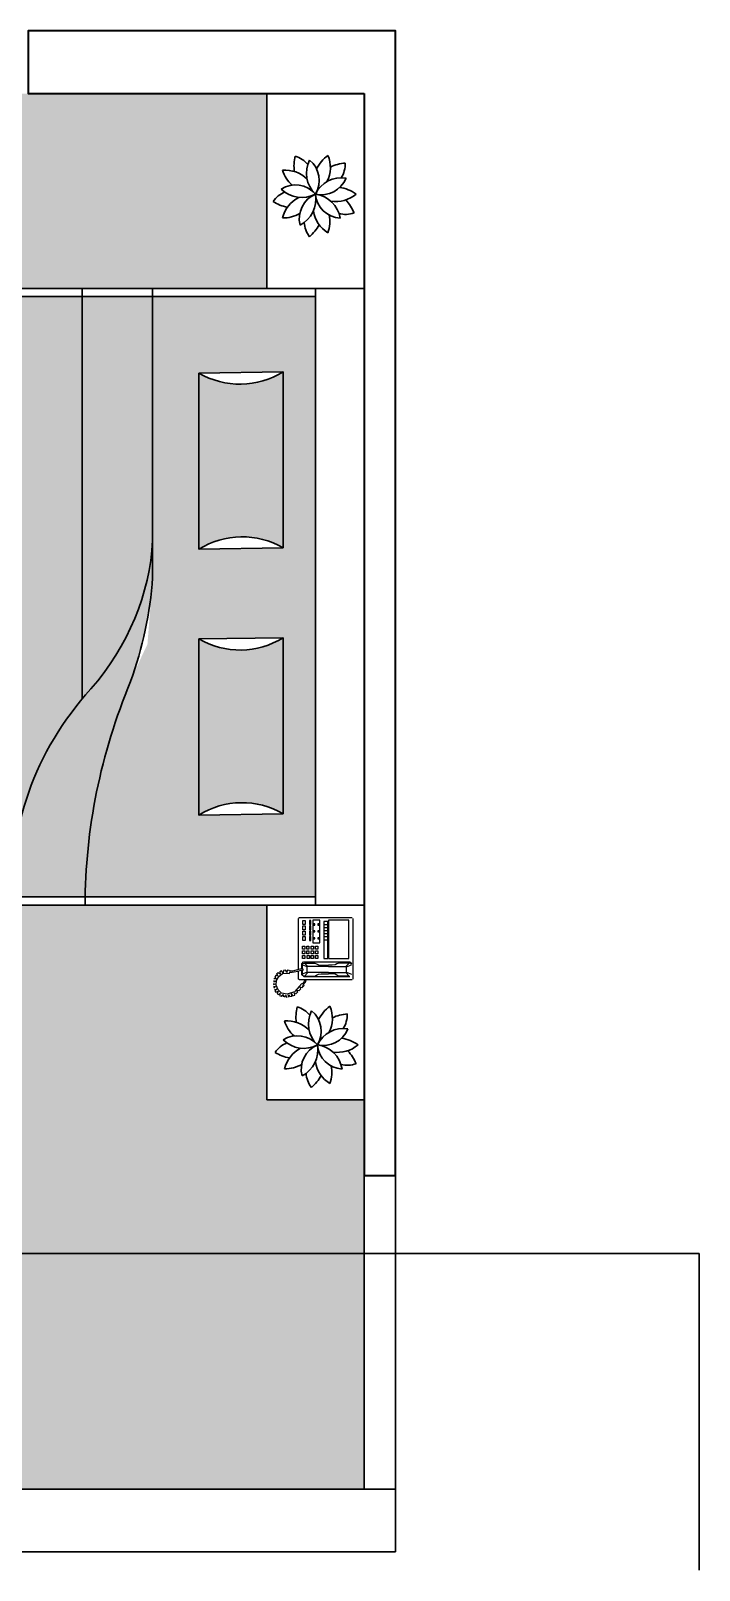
# Model space of a CAD drawing. Header units: millimetres. Extents: x 2258 to 5600, y 711 to 2563.
# Drawn here: x 4517.6 to 4600, y 1156.5 to 1346.1 of the extents above; entities that cross this region are included whole.
import ezdxf

# ---------------------------------------------------------------- set-up
doc = ezdxf.new("R2010")
doc.units = ezdxf.units.MM
for name, color, linetype, lineweight in [('HAT', 8, 'Continuous', 18), ('PQI-A-WALL', 30, 'Continuous', 50), ('WAL', 7, 'Continuous', 30)]:
    doc.layers.add(name, color=color, linetype=linetype, lineweight=lineweight)

msp = doc.modelspace()

# ---------------------------------------------------------------- hatches: boundary and pattern name
at = {"layer": 'HAT', "lineweight": 30, "true_color": 0x636466}
h = msp.add_hatch(color=251, dxfattribs=at)
h.dxf.hatch_style = 1
h.paths.add_polyline_path([(4202.997, 1342.212), (4164.363, 1342.212), (4155.043, 1342.212), (4155.043, 1330.212), (4131.043, 1330.212), (4131.043, 1301.412), (4131.043, 1262.292), (4092.643, 1262.292), (4055.083, 1262.292), (4055.083, 1330.212), (4031.083, 1330.212), (4031.083, 1300.806), (4031.08, 1248.127), (4178.995, 1248.127), (4178.995, 1283.972), (4202.997, 1283.972)])
h.paths.add_polyline_path([(4178.995, 1248.127), (4031.08, 1248.127), (4031.08, 1235.153), (4031.085, 1235.153), (4031.085, 1211.974), (4054.264, 1211.974), (4119.937, 1211.972), (4130.296, 1211.972), (4130.296, 1228.414), (4140.634, 1228.414), (4140.634, 1232.936, -0.4142136), (4141.045, 1233.347), (4150.499, 1233.347, -0.4142136), (4150.91, 1232.936), (4150.91, 1228.414), (4161.125, 1228.414), (4161.125, 1211.972), (4178.995, 1211.972)])
h.paths.add_polyline_path([(4041.578, 1218.601, -0.0925071), (4043.052, 1217.398, -0.147434), (4041.305, 1216.746, -0.0415583), (4041.613, 1216.245, -0.1092039), (4040.202, 1216.201, -0.1332645), (4040.742, 1214.084, -0.0957329), (4039.413, 1214.685, -0.0925071), (4038.724, 1212.911, -0.1474341), (4037.564, 1214.371, -0.0415583), (4037.182, 1213.924, -0.1092039), (4036.704, 1215.252, -0.1332644), (4034.858, 1214.084, -0.0957329), (4035.019, 1215.534, -0.0925071), (4033.119, 1215.641, -0.1474341), (4034.149, 1217.196, -0.0415583), (4033.606, 1217.42, -0.1092039), (4034.721, 1218.285, -0.1332644), (4033.04, 1219.68, -0.0957329), (4034.469, 1219.975, -0.0925071), (4033.983, 1221.815, -0.1474339), (4035.78, 1221.316, -0.0415583), (4035.826, 1221.902, -0.1092039), (4036.993, 1221.109, -0.1332644), (4037.8, 1223.139, -0.0957329), (4038.522, 1221.871, -0.0925071), (4040.122, 1222.901, -0.147434), (4040.203, 1221.038, -0.0415583), (4040.775, 1221.176, -0.1092039), (4040.381, 1219.821, -0.1332644), (4042.561, 1219.68, -0.0957329)], flags=16)
h.paths.add_polyline_path([(4478.761, 1276.791), (4478.761, 1314.351), (4546.681, 1314.351), (4546.681, 1338.351), (4517.275, 1338.351), (4451.622, 1338.354), (4451.622, 1338.349), (4428.443, 1338.349), (4428.443, 1315.17), (4428.441, 1249.497), (4428.441, 1239.138), (4444.883, 1239.138), (4444.883, 1228.8), (4449.405, 1228.8, -0.4142136), (4449.816, 1228.389), (4449.816, 1218.935, -0.4142136), (4449.405, 1218.524), (4444.883, 1218.524), (4444.883, 1208.309), (4428.441, 1208.309), (4428.441, 1195.472), (4558.681, 1195.472), (4558.681, 1205.071), (4558.681, 1214.391), (4546.681, 1214.391), (4546.681, 1238.391), (4517.881, 1238.391), (4478.761, 1238.391)])
h.paths.add_polyline_path([(4435.07, 1327.856, -0.0925071), (4433.867, 1326.382, -0.147434), (4433.215, 1328.129, -0.0415583), (4432.714, 1327.821, -0.1092039), (4432.67, 1329.232, -0.1332645), (4430.553, 1328.691, -0.0957329), (4431.154, 1330.021, -0.0925071), (4429.38, 1330.71, -0.1474341), (4430.84, 1331.87, -0.0415583), (4430.393, 1332.252, -0.1092039), (4431.72, 1332.729, -0.1332644), (4430.553, 1334.576, -0.0957329), (4432.003, 1334.415, -0.0925071), (4432.11, 1336.314, -0.1474341), (4433.664, 1335.284, -0.0415583), (4433.889, 1335.828, -0.1092039), (4434.754, 1334.713, -0.1332644), (4436.149, 1336.394, -0.0957329), (4436.444, 1334.965, -0.0925071), (4438.284, 1335.45, -0.1474339), (4437.785, 1333.654, -0.0415583), (4438.371, 1333.608, -0.1092039), (4437.578, 1332.441, -0.1332644), (4439.608, 1331.634, -0.0957329), (4438.34, 1330.911, -0.0925071), (4439.37, 1329.312, -0.147434), (4437.507, 1329.231, -0.0415583), (4437.644, 1328.659, -0.1092039), (4436.29, 1329.053, -0.1332644), (4436.149, 1326.873, -0.0957329)], flags=16)
h.paths.add_polyline_path([(4558.681, 1195.472), (4428.441, 1195.472), (4428.441, 1190.439), (4500.441, 1190.439), (4500.441, 1166.437), (4558.681, 1166.437)])
at = {"layer": 'HAT', "lineweight": 30, "true_color": 0xadddf7}
h = msp.add_hatch(color=141, dxfattribs=at)
h.dxf.hatch_style = 1
edge = h.paths.add_edge_path()
edge.add_line((4130.043, 1336.212), (4056.083, 1336.212))
edge.add_line((4056.083, 1336.212), (4056.083, 1316.134))
edge.add_line((4056.083, 1316.134), (4090.716, 1316.134))
edge.add_ellipse((4087.56, 1251.094), major_axis=(0, -65.149), ratio=0.84, start_angle=163.05711, end_angle=176.69354, ccw=False)
edge.add_ellipse((4131.299, 1408.137), major_axis=(0, -100.333), ratio=0.84, start_angle=-19.2534, end_angle=-0.85392)
edge.add_line((4130.043, 1307.814), (4130.043, 1336.212))
h.paths.add_polyline_path([(4087.046, 1332.226), (4087.204, 1321.828), (4065.514, 1321.828), (4065.356, 1332.226)], flags=16)
h.paths.add_polyline_path([(4098.106, 1332.226), (4119.797, 1332.226), (4119.955, 1321.828), (4098.264, 1321.828)], flags=16)
edge = h.paths.add_edge_path()
edge.add_line((4552.681, 1313.351), (4532.603, 1313.351))
edge.add_line((4532.603, 1313.351), (4532.603, 1278.717))
edge.add_ellipse((4467.563, 1281.874), major_axis=(-65.149, 0), ratio=0.84, start_angle=163.05711, end_angle=176.69354, ccw=False)
edge.add_ellipse((4624.605, 1238.135), major_axis=(-100.333, 0), ratio=0.84, start_angle=-19.2534, end_angle=-0.85392)
edge.add_line((4524.283, 1239.391), (4552.681, 1239.391))
edge.add_line((4552.681, 1239.391), (4552.681, 1313.351))
h.paths.add_polyline_path([(4548.695, 1271.328), (4548.695, 1249.637), (4538.297, 1249.479), (4538.297, 1271.17)], flags=16)
h.paths.add_polyline_path([(4538.297, 1282.229), (4538.297, 1303.92), (4548.695, 1304.078), (4548.695, 1282.388)], flags=16)
at = {"layer": 'HAT', "lineweight": 30, "true_color": 0x7aafdf}
h = msp.add_hatch(color=143, dxfattribs=at)
h.dxf.hatch_style = 1
edge = h.paths.add_edge_path(flags=0)
edge.add_line((4532.603, 1313.351), (4523.901, 1313.351))
edge.add_line((4523.901, 1313.351), (4523.901, 1263.76))
edge.add_ellipse((4554.629, 1244.454), major_axis=(-37.671, -12.298), ratio=0.8684506, start_angle=-56.62986, end_angle=-54.13017, ccw=False)
edge.add_ellipse((4492.656, 1284.774), major_axis=(-39.986, 0), ratio=0.84, start_angle=143.95969, end_angle=177.46022, ccw=False)
edge.add_line((4532.603, 1283.286), (4532.603, 1313.351))
edge = h.paths.add_edge_path()
edge.add_line((4523.901, 1313.351), (4479.761, 1313.351))
edge.add_line((4479.761, 1313.351), (4479.761, 1239.391))
edge.add_line((4479.761, 1239.391), (4524.283, 1239.391))
edge.add_ellipse((4624.605, 1238.135), major_axis=(-100.333, 0), ratio=0.84, start_angle=-19.2534, end_angle=-0.85392, ccw=False)
edge.add_ellipse((4467.563, 1281.874), major_axis=(-65.149, 0), ratio=0.84, start_angle=163.05711, end_angle=176.69354)
edge.add_line((4532.603, 1278.717), (4532.603, 1313.351))
edge.add_line((4532.603, 1313.351), (4523.901, 1313.351))
h.paths.add_polyline_path([(4548.695, 1271.328, -0.27732), (4538.297, 1271.17), (4538.297, 1249.479, -0.27732), (4548.695, 1249.637)])
h.paths.add_polyline_path([(4548.695, 1304.078, -0.27732), (4538.297, 1303.92), (4538.297, 1282.229, -0.27732), (4548.695, 1282.388)])
h.paths.add_polyline_path([(4087.046, 1332.226), (4065.356, 1332.226, -0.27732), (4065.514, 1321.828), (4087.204, 1321.828, -0.27732)])
h.paths.add_polyline_path([(4119.797, 1332.226), (4098.106, 1332.226, -0.27732), (4098.264, 1321.828), (4119.955, 1321.828, -0.27732)])

# ---------------------------------------------------------------- linework, layer by layer
at = {"color": 24}
for p, q in [((4550.688, 1236.821), (4550.594, 1236.726)), ((4550.594, 1230.457), (4550.594, 1236.726)), ((4557.195, 1236.821), (4550.688, 1236.821)), ((4551.112, 1236.491), (4551.395, 1236.491)), ((4551.112, 1236.019), (4551.112, 1236.491)), ((4551.395, 1236.491), (4551.395, 1236.019)), ((4551.914, 1236.491), (4551.914, 1236.019)), ((4552.103, 1236.491), (4551.914, 1236.491)), ((4552.103, 1236.019), (4552.103, 1236.491)), ((4553.187, 1236.538), (4552.338, 1236.538)), ((4552.338, 1236.538), (4552.338, 1233.756)), ((4553.187, 1233.756), (4553.187, 1236.538)), ((4554.177, 1236.349), (4553.706, 1236.349)), ((4553.706, 1236.349), (4553.706, 1231.822)), ((4554.177, 1231.822), (4554.177, 1236.349)), ((4556.771, 1236.538), (4554.272, 1236.538)), ((4554.272, 1236.538), (4554.272, 1231.822)), ((4556.771, 1231.822), (4556.771, 1236.538)), ((4557.29, 1236.726), (4557.29, 1229.276)), ((4551.395, 1236.019), (4551.112, 1236.019)), ((4551.112, 1235.83), (4551.395, 1235.83)), ((4551.112, 1235.359), (4551.112, 1235.83)), ((4551.395, 1235.359), (4551.112, 1235.359)), ((4551.112, 1235.17), (4551.395, 1235.17)), ((4551.112, 1234.699), (4551.112, 1235.17)), ((4551.395, 1234.699), (4551.112, 1234.699)), ((4551.112, 1234.038), (4551.112, 1234.51)), ((4551.112, 1234.51), (4551.395, 1234.51)), ((4551.395, 1235.83), (4551.395, 1235.359)), ((4551.395, 1235.17), (4551.395, 1234.699)), ((4551.395, 1234.51), (4551.395, 1234.038)), ((4551.914, 1236.019), (4552.103, 1236.019)), ((4552.103, 1235.83), (4551.914, 1235.83)), ((4551.914, 1235.83), (4551.914, 1235.359)), ((4551.914, 1235.359), (4552.103, 1235.359)), ((4551.914, 1235.17), (4551.914, 1234.699)), ((4552.103, 1235.17), (4551.914, 1235.17)), ((4551.914, 1234.699), (4552.103, 1234.699)), ((4552.103, 1234.51), (4551.914, 1234.51)), ((4551.914, 1234.51), (4551.914, 1234.038)), ((4552.103, 1235.359), (4552.103, 1235.83)), ((4552.103, 1234.699), (4552.103, 1235.17)), ((4552.103, 1234.038), (4552.103, 1234.51)), ((4552.574, 1236.066), (4552.433, 1236.066)), ((4552.433, 1236.066), (4552.433, 1235.925)), ((4552.433, 1235.925), (4552.574, 1235.925)), ((4552.433, 1235.217), (4552.433, 1235.076)), ((4552.574, 1235.217), (4552.433, 1235.217)), ((4552.433, 1235.076), (4552.574, 1235.076)), ((4552.433, 1234.369), (4552.433, 1234.227)), ((4552.574, 1234.369), (4552.433, 1234.369)), ((4552.574, 1235.925), (4552.574, 1236.066)), ((4552.574, 1235.076), (4552.574, 1235.217)), ((4552.574, 1234.227), (4552.574, 1234.369)), ((4553.093, 1236.066), (4552.951, 1236.066)), ((4552.951, 1236.066), (4552.951, 1235.925)), ((4552.951, 1235.925), (4553.093, 1235.925)), ((4552.951, 1235.217), (4552.951, 1235.076)), ((4553.093, 1235.217), (4552.951, 1235.217)), ((4552.951, 1235.076), (4553.093, 1235.076)), ((4552.951, 1234.369), (4552.951, 1234.227)), ((4553.093, 1234.369), (4552.951, 1234.369)), ((4553.093, 1235.925), (4553.093, 1236.066)), ((4553.093, 1235.076), (4553.093, 1235.217)), ((4553.093, 1234.227), (4553.093, 1234.369)), ((4554.177, 1235.972), (4553.706, 1235.972)), ((4554.177, 1235.595), (4553.706, 1235.595)), ((4554.177, 1235.217), (4553.706, 1235.217)), ((4554.177, 1234.84), (4553.706, 1234.84)), ((4554.177, 1234.463), (4553.706, 1234.463)), ((4551.065, 1233.331), (4551.348, 1233.331)), ((4551.065, 1232.954), (4551.065, 1233.331)), ((4551.348, 1232.954), (4551.065, 1232.954)), ((4551.065, 1232.388), (4551.065, 1232.765)), ((4551.065, 1232.765), (4551.348, 1232.765)), ((4551.395, 1234.038), (4551.112, 1234.038)), ((4551.348, 1233.331), (4551.348, 1232.954)), ((4551.348, 1232.765), (4551.348, 1232.388)), ((4551.584, 1233.331), (4551.867, 1233.331)), ((4551.584, 1232.954), (4551.584, 1233.331)), ((4551.867, 1232.954), (4551.584, 1232.954)), ((4551.584, 1232.765), (4551.867, 1232.765)), ((4551.584, 1232.388), (4551.584, 1232.765)), ((4551.867, 1233.331), (4551.867, 1232.954)), ((4551.867, 1232.765), (4551.867, 1232.388)), ((4551.914, 1234.038), (4552.103, 1234.038)), ((4552.15, 1233.331), (4552.433, 1233.331)), ((4552.15, 1232.954), (4552.15, 1233.331)), ((4552.433, 1232.954), (4552.15, 1232.954)), ((4552.15, 1232.765), (4552.433, 1232.765)), ((4552.15, 1232.388), (4552.15, 1232.765)), ((4552.338, 1233.756), (4553.187, 1233.756)), ((4552.433, 1234.227), (4552.574, 1234.227)), ((4552.433, 1233.331), (4552.433, 1232.954)), ((4552.433, 1232.765), (4552.433, 1232.388)), ((4552.668, 1233.331), (4552.951, 1233.331)), ((4552.668, 1232.954), (4552.668, 1233.331)), ((4552.951, 1232.954), (4552.668, 1232.954)), ((4552.668, 1232.765), (4552.951, 1232.765)), ((4552.668, 1232.388), (4552.668, 1232.765)), ((4552.951, 1234.227), (4553.093, 1234.227)), ((4552.951, 1233.331), (4552.951, 1232.954)), ((4552.951, 1232.765), (4552.951, 1232.388)), ((4554.177, 1234.086), (4553.706, 1234.086)), ((4550.971, 1231.162), (4551.207, 1231.398)), ((4550.971, 1230.499), (4550.971, 1231.162)), ((4551.018, 1231.021), (4551.112, 1231.209)), ((4551.018, 1231.021), (4551.018, 1230.5)), ((4551.631, 1230.785), (4551.018, 1231.021)), ((4551.348, 1232.388), (4551.065, 1232.388)), ((4551.065, 1232.199), (4551.348, 1232.199)), ((4551.065, 1231.822), (4551.065, 1232.199)), ((4551.348, 1231.822), (4551.065, 1231.822)), ((4551.112, 1231.209), (4551.301, 1231.256)), ((4551.207, 1231.398), (4556.912, 1231.398)), ((4551.301, 1231.256), (4552.574, 1231.256)), ((4551.301, 1231.256), (4551.725, 1230.832)), ((4551.348, 1232.199), (4551.348, 1231.822)), ((4551.867, 1232.388), (4551.584, 1232.388)), ((4551.631, 1232.199), (4551.914, 1232.199)), ((4551.631, 1231.822), (4551.631, 1232.199)), ((4551.914, 1231.822), (4551.631, 1231.822)), ((4551.725, 1230.832), (4551.631, 1230.785)), ((4551.631, 1230.125), (4551.631, 1230.785)), ((4554.272, 1230.832), (4551.725, 1230.832)), ((4551.914, 1232.199), (4551.914, 1231.822)), ((4552.433, 1232.388), (4552.15, 1232.388)), ((4552.15, 1232.199), (4552.433, 1232.199)), ((4552.15, 1231.822), (4552.15, 1232.199)), ((4552.433, 1231.822), (4552.15, 1231.822)), ((4552.433, 1232.199), (4552.433, 1231.822)), ((4552.574, 1231.256), (4552.81, 1231.162)), ((4552.951, 1232.388), (4552.668, 1232.388)), ((4552.668, 1231.822), (4552.668, 1232.199)), ((4552.668, 1232.199), (4552.951, 1232.199)), ((4552.951, 1231.822), (4552.668, 1231.822)), ((4552.81, 1231.162), (4553.046, 1231.021)), ((4552.951, 1232.199), (4552.951, 1231.822)), ((4553.046, 1231.021), (4553.376, 1230.973)), ((4553.376, 1230.973), (4554.272, 1230.973)), ((4553.706, 1231.822), (4554.177, 1231.822)), ((4554.272, 1231.822), (4556.771, 1231.822)), ((4554.743, 1230.973), (4554.272, 1230.973)), ((4554.272, 1230.832), (4556.394, 1230.832)), ((4555.073, 1231.021), (4554.743, 1230.973)), ((4555.309, 1231.162), (4555.073, 1231.021)), ((4555.545, 1231.256), (4555.309, 1231.162)), ((4556.818, 1231.256), (4555.545, 1231.256)), ((4556.818, 1231.256), (4556.394, 1230.832)), ((4556.394, 1230.832), (4556.488, 1230.785)), ((4556.488, 1230.785), (4557.101, 1231.021)), ((4556.488, 1230.125), (4556.488, 1230.785)), ((4557.007, 1231.209), (4556.818, 1231.256)), ((4556.912, 1231.398), (4557.148, 1231.209)), ((4557.101, 1231.021), (4557.007, 1231.209)), ((4547.468, 1228.72), (4547.745, 1228.653)), ((4547.487, 1229.121), (4547.745, 1228.997)), ((4547.745, 1228.997), (4547.487, 1228.882)), ((4547.859, 1229.293), (4547.544, 1229.321)), ((4547.783, 1229.703), (4547.668, 1229.522)), ((4547.668, 1229.522), (4547.859, 1229.293)), ((4548.041, 1229.665), (4547.783, 1229.703)), ((4547.831, 1228.51), (4547.879, 1229.083)), ((4548.05, 1230.028), (4547.879, 1229.884)), ((4547.879, 1229.884), (4548.041, 1229.665)), ((4547.879, 1229.083), (4548.146, 1229.589)), ((4548.318, 1229.894), (4548.05, 1230.028)), ((4548.146, 1229.589), (4548.604, 1229.951)), ((4548.48, 1230.304), (4548.26, 1230.18)), ((4548.26, 1230.18), (4548.318, 1229.894)), ((4548.69, 1230.037), (4548.48, 1230.304)), ((4548.604, 1229.951), (4549.206, 1229.999)), ((4548.719, 1230.343), (4548.69, 1230.037)), ((4548.977, 1230.362), (4548.719, 1230.343)), ((4549.139, 1230.094), (4548.977, 1230.362)), ((4549.187, 1230.371), (4549.139, 1230.094)), ((4549.416, 1230.352), (4549.187, 1230.371)), ((4549.206, 1229.999), (4549.425, 1229.961)), ((4549.521, 1230.247), (4549.416, 1230.352)), ((4549.425, 1229.961), (4549.55, 1230.133)), ((4549.578, 1230.276), (4549.521, 1230.247)), ((4549.55, 1230.133), (4549.798, 1230.123)), ((4549.827, 1230.266), (4549.578, 1230.276)), ((4549.798, 1230.123), (4550.027, 1230.152)), ((4550.275, 1230.381), (4549.827, 1230.266)), ((4550.027, 1230.152), (4550.476, 1230.266)), ((4550.753, 1230.495), (4550.275, 1230.381)), ((4550.476, 1230.266), (4550.781, 1230.333)), ((4550.594, 1229.276), (4550.594, 1230.292)), ((4550.688, 1229.181), (4550.594, 1229.276)), ((4550.983, 1228.732), (4550.642, 1228.35)), ((4557.195, 1229.181), (4550.688, 1229.181)), ((4551.159, 1230.502), (4550.753, 1230.495)), ((4550.781, 1230.333), (4551.159, 1230.36)), ((4550.971, 1229.794), (4550.971, 1230.347)), ((4551.254, 1229.559), (4550.971, 1229.794)), ((4551.082, 1228.633), (4550.983, 1228.732)), ((4551.018, 1230.35), (4551.018, 1229.889)), ((4551.631, 1230.125), (4551.018, 1229.889)), ((4551.018, 1229.889), (4551.112, 1229.7)), ((4551.141, 1228.782), (4551.074, 1228.732)), ((4551.074, 1228.732), (4551.082, 1228.633)), ((4551.112, 1229.7), (4551.301, 1229.653)), ((4551.29, 1228.973), (4551.141, 1228.782)), ((4551.159, 1230.36), (4551.159, 1230.502)), ((4551.207, 1228.666), (4551.298, 1228.766)), ((4556.912, 1229.559), (4551.254, 1229.559)), ((4551.348, 1229.181), (4551.29, 1228.973)), ((4551.298, 1228.766), (4551.431, 1228.898)), ((4551.301, 1229.653), (4551.725, 1230.077)), ((4551.301, 1229.653), (4552.574, 1229.653)), ((4551.431, 1228.898), (4551.537, 1229.181)), ((4551.725, 1230.077), (4551.631, 1230.125)), ((4554.272, 1230.077), (4551.725, 1230.077)), ((4552.574, 1229.653), (4552.81, 1229.747)), ((4552.81, 1229.747), (4553.046, 1229.889)), ((4553.046, 1229.889), (4553.376, 1229.936)), ((4553.376, 1229.936), (4554.272, 1229.936)), ((4554.272, 1230.077), (4556.394, 1230.077)), ((4554.743, 1229.936), (4554.272, 1229.936)), ((4555.073, 1229.889), (4554.743, 1229.936)), ((4555.309, 1229.747), (4555.073, 1229.889)), ((4555.545, 1229.653), (4555.309, 1229.747)), ((4556.818, 1229.653), (4555.545, 1229.653)), ((4556.394, 1230.077), (4556.488, 1230.125)), ((4556.818, 1229.653), (4556.394, 1230.077)), ((4556.488, 1230.125), (4557.101, 1229.889)), ((4547.745, 1228.653), (4547.439, 1228.548)), ((4547.487, 1228.367), (4547.745, 1228.358)), ((4547.745, 1228.358), (4547.554, 1228.138)), ((4547.63, 1227.985), (4547.917, 1228.014)), ((4547.917, 1228.014), (4547.668, 1227.814)), ((4547.668, 1227.814), (4547.802, 1227.661)), ((4547.802, 1227.661), (4548.06, 1227.775)), ((4548.07, 1227.957), (4547.831, 1228.51)), ((4548.06, 1227.775), (4547.945, 1227.508)), ((4547.945, 1227.508), (4548.06, 1227.384)), ((4548.06, 1227.384), (4548.318, 1227.518)), ((4548.48, 1227.537), (4548.07, 1227.957)), ((4548.318, 1227.518), (4548.232, 1227.241)), ((4548.232, 1227.241), (4548.423, 1227.165)), ((4548.423, 1227.165), (4548.681, 1227.394)), ((4549.196, 1227.403), (4548.48, 1227.537)), ((4548.681, 1227.394), (4548.671, 1227.098)), ((4548.862, 1227.06), (4549.005, 1227.308)), ((4549.005, 1227.308), (4549.091, 1227.012)), ((4550.094, 1227.718), (4549.196, 1227.403)), ((4549.33, 1227.06), (4549.33, 1227.317)), ((4549.33, 1227.317), (4549.521, 1227.117)), ((4549.521, 1227.117), (4549.741, 1227.184)), ((4549.731, 1227.489), (4549.836, 1227.212)), ((4549.741, 1227.184), (4549.731, 1227.489)), ((4549.836, 1227.212), (4550.123, 1227.298)), ((4550.093, 1227.586), (4550.301, 1227.511)), ((4550.123, 1227.298), (4550.094, 1227.585)), ((4550.642, 1228.35), (4550.11, 1227.727)), ((4550.301, 1227.511), (4550.492, 1227.694)), ((4550.359, 1227.91), (4550.658, 1227.86)), ((4550.492, 1227.694), (4550.359, 1227.91)), ((4550.658, 1227.86), (4550.866, 1228.076)), ((4550.866, 1228.076), (4550.733, 1228.334)), ((4550.733, 1228.334), (4551.008, 1228.234)), ((4551.008, 1228.234), (4551.141, 1228.359)), ((4551.141, 1228.359), (4551.049, 1228.475)), ((4551.049, 1228.475), (4551.19, 1228.408)), ((4551.19, 1228.408), (4551.273, 1228.491)), ((4551.273, 1228.491), (4551.207, 1228.666))]:
    msp.add_line(p, q, dxfattribs=at)
at = {"layer": 'HAT', "color": 24, "lineweight": 30}
for p, q in [((4558.681, 1338.351), (4546.681, 1338.351)), ((4546.681, 1338.351), (4546.681, 1314.351)), ((4558.681, 1314.351), (4558.681, 1338.351)), ((4558.681, 1314.351), (4478.761, 1314.351)), ((4523.901, 1314.351), (4552.681, 1314.351)), ((4546.681, 1314.351), (4546.681, 1314.351)), ((4552.681, 1314.351), (4552.681, 1238.391)), ((4557.593, 1314.351), (4558.681, 1314.351)), ((4558.681, 1238.391), (4558.681, 1314.351)), ((4558.681, 1314.351), (4558.681, 1314.351)), ((4479.761, 1313.351), (4552.681, 1313.351)), ((4558.681, 1238.391), (4478.761, 1238.391)), ((4552.681, 1239.391), (4479.761, 1239.391)), ((4558.681, 1238.391), (4517.881, 1238.391)), ((4517.881, 1238.391), (4517.881, 1238.391)), ((4558.681, 1238.391), (4546.681, 1238.391)), ((4546.681, 1238.391), (4546.681, 1214.391)), ((4552.681, 1238.391), (4552.681, 1239.391)), ((4558.681, 1214.391), (4558.681, 1238.391)), ((4546.681, 1214.391), (4558.681, 1214.391))]:
    msp.add_line(p, q, dxfattribs=at)
at = {"layer": 'HAT', "color": 152, "lineweight": 30, "true_color": 0x2776bb}
msp.add_line((4562.544, 1279.874), (4562.544, 1255.874), dxfattribs=at)
at = {"layer": 'HAT', "color": 18, "lineweight": 30, "true_color": 0x000000}
for p, q in [((4558.681, 1205.071), (4558.681, 1166.437)), ((4562.544, 1205.071), (4562.544, 1158.71)), ((4396.592, 1195.472), (4599.951, 1195.472)), ((4599.951, 1195.472), (4599.951, 1156.467)), ((4472.869, 1166.437), (4562.544, 1166.437)), ((4472.869, 1158.71), (4562.544, 1158.71))]:
    msp.add_line(p, q, dxfattribs=at)
at = {"layer": 'PQI-A-WALL', "color": 0, "lineweight": 35, "ltscale": 1000}
msp.add_lwpolyline([(4558.681, 1338.351), (4558.681, 1205.071), (4562.544, 1205.071), (4562.544, 1346.077), (4517.275, 1346.077), (4517.275, 1338.351), (4558.681, 1338.351)], dxfattribs=at)
at = {"layer": 'WAL', "color": 24, "lineweight": 30}
for p, q in [((4523.901, 1263.76), (4523.901, 1314.351)), ((4532.603, 1278.717), (4532.603, 1314.351)), ((4548.695, 1304.078), (4538.297, 1303.92)), ((4538.297, 1303.92), (4538.297, 1282.229)), ((4548.695, 1282.388), (4548.695, 1304.078)), ((4538.297, 1282.229), (4548.695, 1282.388)), ((4548.695, 1271.328), (4538.297, 1271.17)), ((4538.297, 1271.17), (4538.297, 1249.479)), ((4548.695, 1249.637), (4548.695, 1271.328)), ((4538.297, 1249.479), (4548.695, 1249.637))]:
    msp.add_line(p, q, dxfattribs=at)
at = {"layer": 'WAL', "color": 116, "lineweight": 30, "true_color": 0x136734}
for centre, radius, start, end in [((4555.204, 1329.409), 5.186, 166.21052, 187.35141), ((4549.236, 1327.552), 3.231, 39.50863, 73.24757), ((4555.1, 1328.537), 3.546, 152.77608, 226.51587), ((4549.857, 1327.646), 3.269, 329.04468, 50.24727), ((4556.607, 1327.314), 4.171, 125.1301, 155.49315), ((4550.656, 1329.247), 3.846, 333.1324, 22.6013), ((4556.722, 1324.61), 5.186, 94.21051, 115.35141), ((4553.111, 1329.711), 3.231, 327.50863, 1.24757), ((4548.919, 1325.074), 3.846, 45.1324, 94.6013), ((4552.596, 1330.136), 4.171, 197.1301, 227.49315), ((4555.86, 1324.439), 3.546, 80.77608, 154.51587), ((4553.393, 1329.15), 3.269, 257.04468, 338.24727), ((4550.093, 1323.199), 3.231, 111.50863, 145.24757), ((4550.194, 1323.818), 3.269, 41.04468, 122.24727), ((4550.967, 1329.08), 3.546, 224.77608, 298.51587), ((4552.351, 1322.131), 3.846, 117.1324, 166.6013), ((4553.939, 1322.957), 3.269, 113.04468, 194.24727), ((4549.174, 1325.318), 3.546, 296.77608, 10.51587), ((4552.198, 1322.449), 3.546, 8.77608, 82.51587), ((4555.916, 1326.252), 3.269, 185.04468, 266.24727), ((4555.163, 1328.885), 3.846, 261.1324, 310.6013), ((4555.163, 1322.628), 4.171, 53.1301, 83.49315), ((4550.17, 1329.449), 5.186, 238.21052, 259.35141), ((4548.674, 1327.193), 4.171, 269.1301, 299.49315), ((4556.21, 1324.487), 3.846, 189.1324, 238.6013), ((4556.362, 1326.693), 3.231, 255.50863, 289.24757), ((4552.626, 1321.683), 5.186, 22.21052, 43.35141), ((4554.497, 1322.669), 3.231, 183.50863, 217.24757), ((4548.577, 1324.673), 5.186, 310.21051, 331.35141), ((4550.26, 1322.553), 4.171, 341.1301, 11.49315), ((4555.448, 1224.617), 5.186, 166.21052, 187.35141), ((4549.481, 1222.76), 3.231, 39.50863, 73.24757), ((4555.344, 1223.745), 3.546, 152.77608, 226.51587), ((4550.101, 1222.854), 3.269, 329.04468, 50.24727), ((4556.851, 1222.522), 4.171, 125.1301, 155.49315), ((4550.901, 1224.455), 3.846, 333.1324, 22.6013), ((4556.966, 1219.818), 5.186, 94.21051, 115.35141), ((4553.356, 1224.919), 3.231, 327.50863, 1.24757), ((4549.163, 1220.282), 3.846, 45.1324, 94.6013), ((4552.841, 1225.343), 4.171, 197.1301, 227.49315), ((4556.105, 1219.647), 3.546, 80.77608, 154.51587), ((4553.637, 1224.358), 3.269, 257.04468, 338.24727), ((4550.337, 1218.407), 3.231, 111.50863, 145.24757), ((4550.439, 1219.026), 3.269, 41.04468, 122.24727), ((4551.212, 1224.288), 3.546, 224.77608, 298.51587), ((4554.184, 1218.165), 3.269, 113.04468, 194.24727), ((4549.418, 1220.526), 3.546, 296.77608, 10.51587), ((4552.442, 1217.657), 3.546, 8.77608, 82.51587), ((4556.16, 1221.46), 3.269, 185.04468, 266.24727), ((4555.407, 1224.093), 3.846, 261.1324, 310.6013), ((4555.407, 1217.836), 4.171, 53.1301, 83.49315), ((4550.414, 1224.657), 5.186, 238.21052, 259.35141), ((4552.596, 1217.339), 3.846, 117.1324, 166.6013), ((4552.871, 1216.89), 5.186, 22.21052, 43.35141), ((4548.918, 1222.401), 4.171, 269.1301, 299.49315), ((4554.741, 1217.876), 3.231, 183.50863, 217.24757), ((4548.821, 1219.881), 5.186, 310.21051, 331.35141), ((4556.455, 1219.695), 3.846, 189.1324, 238.6013), ((4550.504, 1217.761), 4.171, 341.1301, 11.49315), ((4556.607, 1221.901), 3.231, 255.50863, 289.24757)]:
    msp.add_arc(centre, radius, start, end, dxfattribs=at)
at = {"layer": 'WAL', "color": 24, "lineweight": 30}
for centre, start, end in [((4543.364, 1312.652), 239.87223, 301.87128), ((4543.628, 1273.656), 59.87223, 121.87128), ((4543.364, 1279.901), 239.87223, 301.87128), ((4543.628, 1240.906), 59.87223, 121.87128)]:
    msp.add_arc(centre, 10.095, start, end, dxfattribs=at)
for centre, major_axis, ratio, start_param, end_param in [((4492.656, 1284.774), (-39.986, 0), 0.84, 2.5125706, 3.0972651), ((4467.563, 1281.874), (-65.149, 0), 0.84, 2.8458835, 3.0838841), ((4554.629, 1244.454), (-37.671, -12.298), 0.8684506, -0.9883775, -0.1834962), ((4624.605, 1238.135), (-100.333, 0), 0.84, -0.3360353, -0.0023489)]:
    msp.add_ellipse(centre, major_axis=major_axis, ratio=ratio, start_param=start_param, end_param=end_param, dxfattribs=at)

doc.saveas('drawing.dxf')
